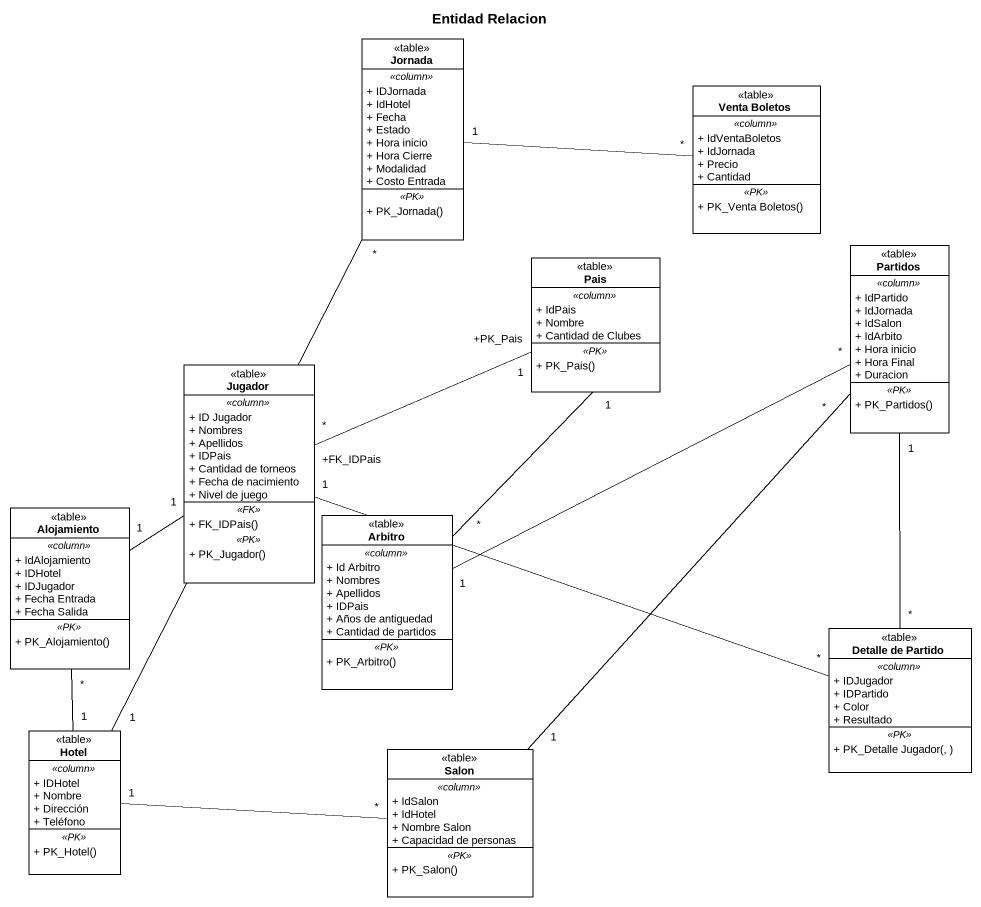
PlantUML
@startuml
title Entidad Relacion
hide circle
hide empty members
skinparam classAttributeIconSize 0
class Jornada <<table>> {
  .. <<column>> ..
  + IDJornada
  + IdHotel
  + Fecha
  + Estado
  + Hora inicio
  + Hora Cierre
  + Modalidad
  + Costo Entrada
  .. <<PK>> ..
  + PK_Jornada()
}
class "Venta Boletos" as Venta_Boletos <<table>> {
  .. <<column>> ..
  + IdVentaBoletos
  + IdJornada
  + Precio
  + Cantidad
  .. <<PK>> ..
  + PK_Venta Boletos()
}
class Partidos <<table>> {
  .. <<column>> ..
  + IdPartido
  + IdJornada
  + IdSalon
  + IdArbito
  + Hora inicio
  + Hora Final
  + Duracion
  .. <<PK>> ..
  + PK_Partidos()
}
class Pais <<table>> {
  .. <<column>> ..
  + IdPais
  + Nombre
  + Cantidad de Clubes
  .. <<PK>> ..
  + PK_Pais()
}
class Jugador <<table>> {
  .. <<column>> ..
  + ID Jugador
  + Nombres
  + Apellidos
  + IDPais
  + Cantidad de torneos
  + Fecha de nacimiento
  + Nivel de juego
  .. <<FK>> ..
  + FK_IDPais()
  .. <<PK>> ..
  + PK_Jugador()
}
class Alojamiento <<table>> {
  .. <<column>> ..
  + IdAlojamiento
  + IDHotel
  + IDJugador
  + Fecha Entrada
  + Fecha Salida
  .. <<PK>> ..
  + PK_Alojamiento()
}
class Arbitro <<table>> {
  .. <<column>> ..
  + Id Arbitro
  + Nombres
  + Apellidos
  + IDPais
  + Años de antiguedad
  + Cantidad de partidos
  .. <<PK>> ..
  + PK_Arbitro()
}
class "Detalle de Partido" as Detalle_de_Partido <<table>> {
  .. <<column>> ..
  + IDJugador
  + IDPartido
  + Color
  + Resultado
  .. <<PK>> ..
  + PK_Detalle Jugador(, )
}
class Hotel <<table>> {
  .. <<column>> ..
  + IDHotel
  + Nombre
  + Dirección
  + Teléfono
  .. <<PK>> ..
  + PK_Hotel()
}
class Salon <<table>> {
  .. <<column>> ..
  + IdSalon
  + IdHotel
  + Nombre Salon
  + Capacidad de personas
  .. <<PK>> ..
  + PK_Salon()
}
Jornada "*" -- "1" Hotel
Venta_Boletos "*" -left- "1" Jornada
Partidos "*" -left- "1" Arbitro
Jugador "+FK_IDPais\n*" -right- "+PK_Pais\n1" Pais
Jugador "1" -right- "*" Detalle_de_Partido
Alojamiento "1" -up- "1" Jugador
Arbitro "*" -up- "1" Pais
Detalle_de_Partido "*" -up- "1" Partidos
Hotel "1" -up- "*" Alojamiento
Salon "1" -up- "*" Partidos
Salon "*" -left- "1" Hotel
@enduml
